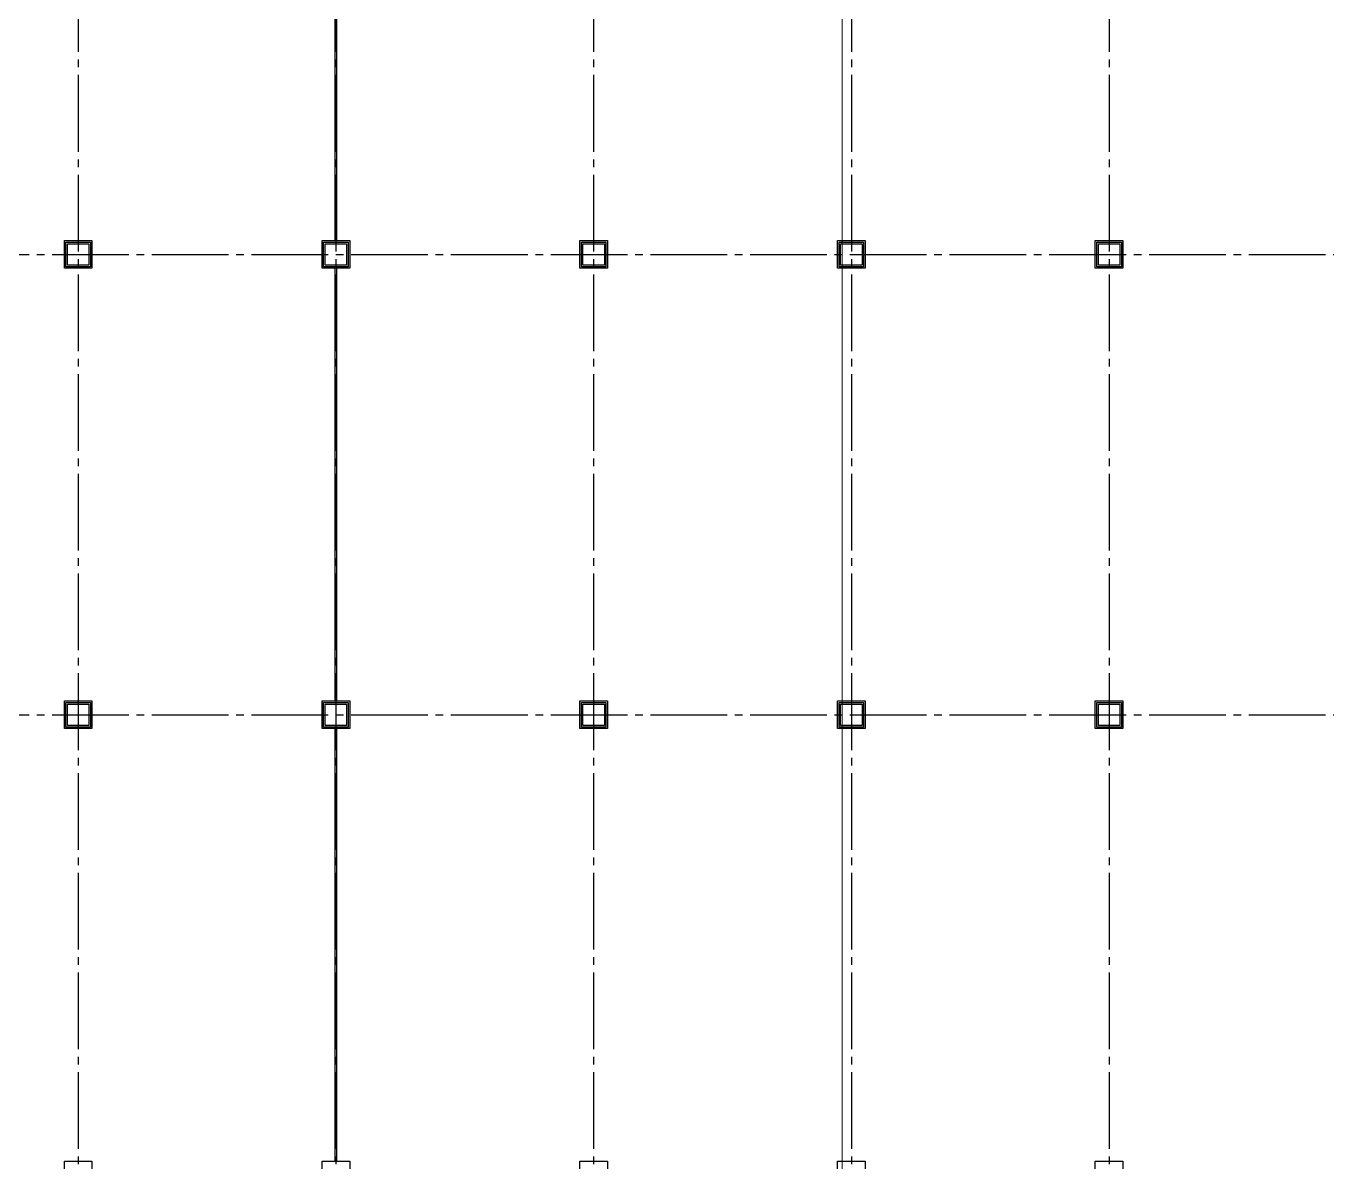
# Model space of a CAD drawing. Header units: millimetres. Extents: x -960 to 41501, y -1010 to 11880.
# Drawn here: x 6670 to 10910, y 1542 to 5244 of the extents above; entities that cross this region are included whole.
import ezdxf
from ezdxf.enums import TextEntityAlignment as Align

# ---------------------------------------------------------------- set-up
doc = ezdxf.new("R2010")
doc.units = ezdxf.units.MM
doc.header["$LTSCALE"] = 100
doc.linetypes.add('X-S-FAB-L10$0$COL-CEN-LIN', pattern=[3.25, 2.5, -0.25, 0.25, -0.25])
for name, color, linetype in [('0-xref', 7, 'Continuous'), ('188K-SM-03-F10-ARCH-PA-Y2257103$0$K-P1S-4.2-單抗', 3, 'Continuous'), ('188K-SM-03-F10-ARCH-PA-Y2257103$0$K-P2D-4.2-雙抗', 30, 'Continuous'), ('X-S-FAB-L10$0$0-DIM-TXT', 8, 'Continuous'), ('X-S-FAB-L10$0$BLOCK', 8, 'Continuous'), ('X-S-FAB-L10$0$CCL', 8, 'X-S-FAB-L10$0$COL-CEN-LIN'), ('X-S-FAB-L10$0$COL-S', 8, 'Continuous'), ('X-S-FAB-L10$0$S-FNDN', 8, 'Continuous')]:
    doc.layers.add(name, color=color, linetype=linetype)
doc.styles.add('X-S-FAB-L10$0$CHINA', font='simplex.shx', dxfattribs={"width": 0.75, "bigfont": 'chineset.shx'})
doc.styles.add('X-S-FAB-L10$0$Standard', font='', dxfattribs={"width": 0.8})
doc.styles.add('X-S-FAB-L10$0$TG_NOTE_TEXT', font='simplex.shx', dxfattribs={"width": 0.75, "bigfont": 'chineset.shx'})
doc.styles.get('X-S-FAB-L10$0$Standard').set_extended_font_data('Microsoft JhengHei')

# ---------------------------------------------------------------- blocks, each defined once
blk = doc.blocks.new('X-S-FAB-L10$0$FAB2-L05')
at = {"layer": 'X-S-FAB-L10$0$CCL'}
for p, q in [((-19320, 11005), (-19320, 0)), ((-18480, 11005), (-18480, 0)), ((-17640, 11005), (-17640, 0)), ((-16800, 11005), (-16800, 0)), ((-15960, 11005), (-15960, 0)), ((-26880, 5220), (1210, 5220)), ((-26880, 3720), (1210, 3720))]:
    blk.add_line(p, q, dxfattribs=at)
at = {"layer": 'X-S-FAB-L10$0$COL-S'}
for points in [[(-19355, 5255), (-19285, 5255), (-19285, 5185), (-19355, 5185)], [(-18515, 5255), (-18445, 5255), (-18445, 5185), (-18515, 5185)], [(-17675, 5255), (-17605, 5255), (-17605, 5185), (-17675, 5185)], [(-16835, 5255), (-16765, 5255), (-16765, 5185), (-16835, 5185)], [(-15995, 5255), (-15925, 5255), (-15925, 5185), (-15995, 5185)], [(-19355, 3755), (-19285, 3755), (-19285, 3685), (-19355, 3685)], [(-18515, 3755), (-18445, 3755), (-18445, 3685), (-18515, 3685)], [(-17675, 3755), (-17605, 3755), (-17605, 3685), (-17675, 3685)], [(-16835, 3755), (-16765, 3755), (-16765, 3685), (-16835, 3685)], [(-15995, 3755), (-15925, 3755), (-15925, 3685), (-15995, 3685)]]:
    blk.add_lwpolyline(points, close=True, dxfattribs=at)
blk = doc.blocks.new('X-S-FAB-L10')
at = {"layer": 'X-S-FAB-L10$0$COL-S'}
for p, q in [((6805, 4535), (6875, 4535)), ((6805, 4465), (6805, 4535)), ((6875, 4535), (6875, 4465)), ((7645, 4535), (7715, 4535)), ((7645, 4465), (7645, 4535)), ((7715, 4535), (7715, 4465)), ((8485, 4535), (8555, 4535)), ((8485, 4465), (8485, 4535)), ((8555, 4535), (8555, 4465)), ((9325, 4535), (9395, 4535)), ((9325, 4465), (9325, 4535)), ((9395, 4535), (9395, 4465)), ((10165, 4535), (10235, 4535)), ((10165, 4465), (10165, 4535)), ((10235, 4535), (10235, 4465)), ((6875, 4465), (6805, 4465)), ((7715, 4465), (7645, 4465)), ((8555, 4465), (8485, 4465)), ((9395, 4465), (9325, 4465)), ((10235, 4465), (10165, 4465)), ((6805, 3035), (6875, 3035)), ((6805, 2965), (6805, 3035)), ((6875, 3035), (6875, 2965)), ((7645, 3035), (7715, 3035)), ((7645, 2965), (7645, 3035)), ((7715, 3035), (7715, 2965)), ((8485, 3035), (8555, 3035)), ((8485, 2965), (8485, 3035)), ((8555, 3035), (8555, 2965)), ((9325, 3035), (9395, 3035)), ((9325, 2965), (9325, 3035)), ((9395, 3035), (9395, 2965)), ((10165, 3035), (10235, 3035)), ((10165, 2965), (10165, 3035)), ((10235, 3035), (10235, 2965)), ((6875, 2965), (6805, 2965)), ((7715, 2965), (7645, 2965)), ((8555, 2965), (8485, 2965)), ((9395, 2965), (9325, 2965)), ((10235, 2965), (10165, 2965))]:
    blk.add_line(p, q, dxfattribs=at)
at = {"layer": 'X-S-FAB-L10$0$S-FNDN', "lineweight": 0, "flags": 128}
for points in [[(11935, 9055), (4350, 9055), (4350, 7470), (9330, 7470), (9330, -55), (11935, -55), (11935, 4530), (11070, 4530), (11070, 5003), (11935, 5003)], [(4350, 7470), (1830, 7470), (1830, 1500), (1812.5, 1500), (1812.5, -55), (9330, -55), (9330, 7470)]]:
    blk.add_lwpolyline(points, close=True, dxfattribs=at)
at = {"layer": 'X-S-FAB-L10$0$BLOCK'}
blk.add_blockref('X-S-FAB-L10$0$FAB2-L05', (26160, -720), dxfattribs=at)
at = {"style": 'X-S-FAB-L10$0$TG_NOTE_TEXT', "width": 0.5, "flags": 1}
for p in [(7463.3, 9020), (18268.3, 8649), (11197.8, 4800.2), (16485.8, 4800.2), (25420.3, 2635), (13360, 320, 0), (7463.3, -33.3)]:
    blk.add_attdef('WH', text='', height=20, dxfattribs=at).set_placement(p, align=Align.BOTTOM_LEFT)
at = {"width": 0.5}
for style, p in [('X-S-FAB-L10$0$TG_NOTE_TEXT', (7585, 9020)), ('X-S-FAB-L10$0$TG_NOTE_TEXT', (18390, 8649)), ('X-S-FAB-L10$0$TG_NOTE_TEXT', (11117.5, 4813.5)), ('X-S-FAB-L10$0$TG_NOTE_TEXT', (16607.5, 4813.5)), ('X-S-FAB-L10$0$TG_NOTE_TEXT', (25350, 2635)), ('X-S-FAB-L10$0$Standard', (13129.4, 325, 0)), ('X-S-FAB-L10$0$TG_NOTE_TEXT', (7585, -20))]:
    blk.add_attdef('DESC', text='', height=10, dxfattribs=dict(at, style=style)).set_placement(p, align=Align.BOTTOM_LEFT)
for tag, style, p in [('TYPE', 'X-S-FAB-L10$0$TG_NOTE_TEXT', (7619.3, 9020)), ('NO', 'X-S-FAB-L10$0$TG_NOTE_TEXT', (7650.1, 9020)), ('TYPE', 'X-S-FAB-L10$0$TG_NOTE_TEXT', (18424.2, 8649)), ('NO', 'X-S-FAB-L10$0$TG_NOTE_TEXT', (18455, 8649)), ('NO', 'X-S-FAB-L10$0$TG_NOTE_TEXT', (11088.6, 4813.5)), ('TYPE', 'X-S-FAB-L10$0$TG_NOTE_TEXT', (11151.8, 4813.5)), ('TYPE', 'X-S-FAB-L10$0$TG_NOTE_TEXT', (16641.8, 4813.5)), ('NO', 'X-S-FAB-L10$0$TG_NOTE_TEXT', (16672.6, 4813.5)), ('NO', 'X-S-FAB-L10$0$TG_NOTE_TEXT', (25313, 2635)), ('TYPE', 'X-S-FAB-L10$0$TG_NOTE_TEXT', (25350, 2635)), ('NO', 'X-S-FAB-L10$0$Standard', (13100, 320, 0)), ('TYPE', 'X-S-FAB-L10$0$Standard', (13129.4, 320, 0)), ('TYPE', 'X-S-FAB-L10$0$TG_NOTE_TEXT', (7619.3, -20)), ('NO', 'X-S-FAB-L10$0$TG_NOTE_TEXT', (7650.1, -20))]:
    blk.add_attdef(tag, text='', height=10, dxfattribs=dict(at, style=style)).set_placement(p, align=Align.BOTTOM_RIGHT)
at = {"style": 'X-S-FAB-L10$0$TG_NOTE_TEXT', "width": 0.5, "flags": 1}
for rotation, p in [(180, (43, 7480)), (180, (943, 7480)), (90, (24310, 3717.8)), (270, (17080, 1711.7))]:
    blk.add_attdef('WH', text='', height=20, rotation=rotation, dxfattribs=at).set_placement(p, align=Align.BOTTOM_LEFT)
at = {"width": 0.5}
for rotation, style, p in [(180, 'X-S-FAB-L10$0$Standard', (317.6, 7480)), (180, 'X-S-FAB-L10$0$Standard', (1217.6, 7480)), (90, 'X-S-FAB-L10$0$TG_NOTE_TEXT', (24310, 3647.5)), (270, 'X-S-FAB-L10$0$TG_NOTE_TEXT', (17080, 1605))]:
    blk.add_attdef('DESC', text='', height=10, rotation=rotation, dxfattribs=dict(at, style=style)).set_placement(p, align=Align.BOTTOM_LEFT)
for tag, rotation, style, p in [('TYPE', 180, 'X-S-FAB-L10$0$Standard', (317.6, 7480)), ('NO', 180, 'X-S-FAB-L10$0$Standard', (347, 7480)), ('TYPE', 180, 'X-S-FAB-L10$0$Standard', (1217.6, 7480)), ('NO', 180, 'X-S-FAB-L10$0$Standard', (1247, 7480)), ('TYPE', 90, 'X-S-FAB-L10$0$TG_NOTE_TEXT', (24310, 3647.5)), ('NO', 90, 'X-S-FAB-L10$0$TG_NOTE_TEXT', (24310, 3610.5)), ('TYPE', 270, 'X-S-FAB-L10$0$TG_NOTE_TEXT', (17080, 1605)), ('NO', 270, 'X-S-FAB-L10$0$TG_NOTE_TEXT', (17080, 1573))]:
    blk.add_attdef(tag, text='', height=10, rotation=rotation, dxfattribs=dict(at, style=style)).set_placement(p, align=Align.BOTTOM_RIGHT)
at = {"layer": 'X-S-FAB-L10$0$0-DIM-TXT', "style": 'X-S-FAB-L10$0$CHINA', "width": 0.75}
for p in [(667.4, 7855.1, -2689.4), (22627.4, 6728.8), (25644.7, 6728.8), (24778.8, 5569.1), (1118.3, 4980), (417.8, 4594.6), (22927.4, 4330.1), (23874.8, 4355), (23749.9, 3901.4), (417.8, 3765.2), (1118.3, 3730), (417.8, 3115.8), (536.9, 2227.8), (16909, 1782.7), (888.4, 880.5), (16977.4, 750), (18878.8, 750), (21364, 526.9), (25641.2, 553.2)]:
    blk.add_attdef('HIG', text='', height=80, dxfattribs=at).set_placement(p, align=Align.MIDDLE_LEFT)
blk = doc.blocks.new('188K-SM-03-F10-ARCH-PA-Y2257103')
at = {"layer": '188K-SM-03-F10-ARCH-PA-Y2257103$0$K-P1S-4.2-單抗'}
for points in [[(6795, 4545), (6885, 4545), (6885, 4455), (6795, 4455)], [(6800, 4540), (6880, 4540), (6880, 4460), (6800, 4460)], [(7635, 4545), (7725, 4545), (7725, 4455), (7635, 4455)], [(7640, 4540), (7720, 4540), (7720, 4460), (7640, 4460)], [(8475, 4545), (8565, 4545), (8565, 4455), (8475, 4455)], [(8480, 4540), (8560, 4540), (8560, 4460), (8480, 4460)], [(9315, 4545), (9405, 4545), (9405, 4455), (9315, 4455)], [(9320, 4540), (9400, 4540), (9400, 4460), (9320, 4460)], [(10155, 4545), (10245, 4545), (10245, 4455), (10155, 4455)], [(10160, 4540), (10240, 4540), (10240, 4460), (10160, 4460)], [(6795, 3045), (6885, 3045), (6885, 2955), (6795, 2955)], [(6800, 3040), (6880, 3040), (6880, 2960), (6800, 2960)], [(7635, 3045), (7725, 3045), (7725, 2955), (7635, 2955)], [(7640, 3040), (7720, 3040), (7720, 2960), (7640, 2960)], [(8475, 3045), (8565, 3045), (8565, 2955), (8475, 2955)], [(8480, 3040), (8560, 3040), (8560, 2960), (8480, 2960)], [(9315, 3045), (9405, 3045), (9405, 2955), (9315, 2955)], [(9320, 3040), (9400, 3040), (9400, 2960), (9320, 2960)], [(10155, 3045), (10245, 3045), (10245, 2955), (10155, 2955)], [(10160, 3040), (10240, 3040), (10240, 2960), (10160, 2960)], [(6795, 1545), (6885, 1545), (6885, 1455), (6795, 1455)], [(7635, 1545), (7725, 1545), (7725, 1455), (7635, 1455)], [(8475, 1545), (8565, 1545), (8565, 1455), (8475, 1455)], [(9315, 1545), (9405, 1545), (9405, 1455), (9315, 1455)], [(10155, 1545), (10245, 1545), (10245, 1455), (10155, 1455)]]:
    blk.add_lwpolyline(points, close=True, dxfattribs=at)
at = {"layer": '188K-SM-03-F10-ARCH-PA-Y2257103$0$K-P2D-4.2-雙抗'}
for p, q in [((7677.5, 4545), (7677.5, 5955)), ((7677.5, 4545), (7677.5, 5955)), ((7677.5, 4545), (7677.5, 5955)), ((7682.5, 4545), (7682.5, 5955)), ((7682.5, 4545), (7682.5, 5955)), ((7682.5, 4545), (7682.5, 5955)), ((7677.5, 3045), (7677.5, 4455)), ((7677.5, 3045), (7677.5, 4455)), ((7677.5, 3045), (7677.5, 4455)), ((7682.5, 3045), (7682.5, 4455)), ((7682.5, 3045), (7682.5, 4455)), ((7682.5, 3045), (7682.5, 4455)), ((7677.5, 1545), (7677.5, 2955)), ((7677.5, 1545), (7677.5, 2955)), ((7677.5, 1545), (7677.5, 2955)), ((7682.5, 1545), (7682.5, 2955)), ((7682.5, 1545), (7682.5, 2955)), ((7682.5, 1545), (7682.5, 2955))]:
    blk.add_line(p, q, dxfattribs=at)

msp = doc.modelspace()

# ---------------------------------------------------------------- block references
msp.add_blockref('188K-SM-03-F10-ARCH-PA-Y2257103', (0, 0))
at = {"layer": '0-xref'}
msp.add_blockref('X-S-FAB-L10', (0, 0), dxfattribs=at)

doc.saveas('drawing.dxf')
